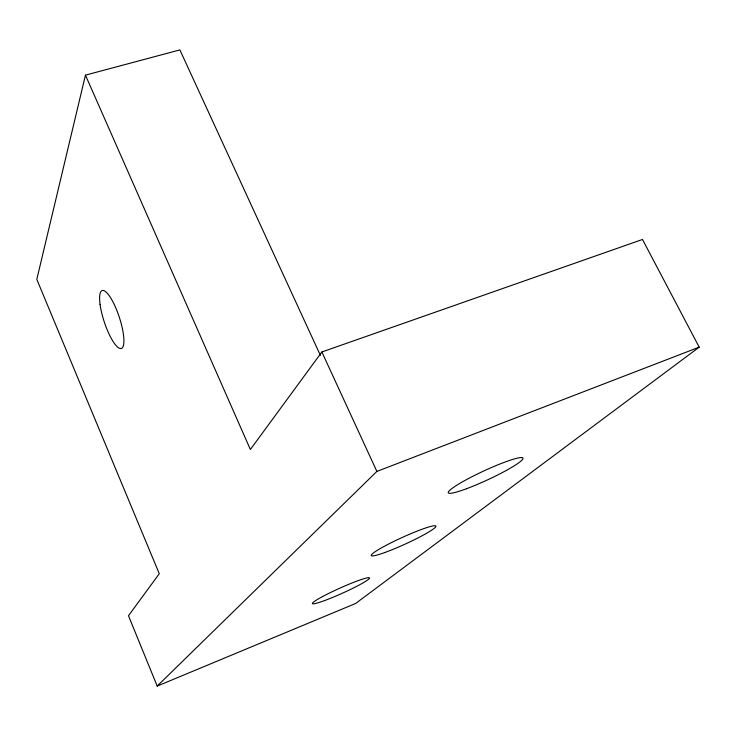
<?xml version="1.0" encoding="UTF-8"?>
<svg xmlns="http://www.w3.org/2000/svg" width="736" height="736" viewBox="0 0 736 736"><rect width="100%" height="100%" fill="white"/><g stroke="black" fill="none" stroke-linecap="round" stroke-linejoin="round"><path stroke-width="1.1" d="M85.45 75.146L36.8 279.367L159.28 573.73L128.487 615.738L157.2 686.09L355.635 603.483L699.2 347.153L642.482 239.467L321.871 351.983L250.369 449.494L85.45 75.146L179.888 49.91L320.408 355.405M157.2 686.09L376.878 471.426L699.2 347.153M321.871 351.983L376.878 471.426M324.613 600.567A31.308 2.824 -24.2 0 0 369.417 578.358A31.308 2.824 -24.2 0 0 328.79 593.372A31.308 2.824 -24.2 0 0 324.613 600.567M384.68 552.561A35.512 3.625 -24.5 0 0 435.776 526.774A35.512 3.625 -24.5 0 0 390.282 543.186A35.512 3.625 -24.5 0 0 384.68 552.561M466.412 488.768A41.161 4.821 -24.9 0 0 523.02 458.454A41.161 4.821 -24.9 0 0 467.489 479.081A41.161 4.821 -24.9 0 0 466.412 488.768M100.068 304.382A30.516 7.875 71.7 0 0 120.492 348.57A30.516 7.875 71.7 0 0 114.742 305.569A30.516 7.875 71.7 0 0 100.068 304.382"/></g></svg>
